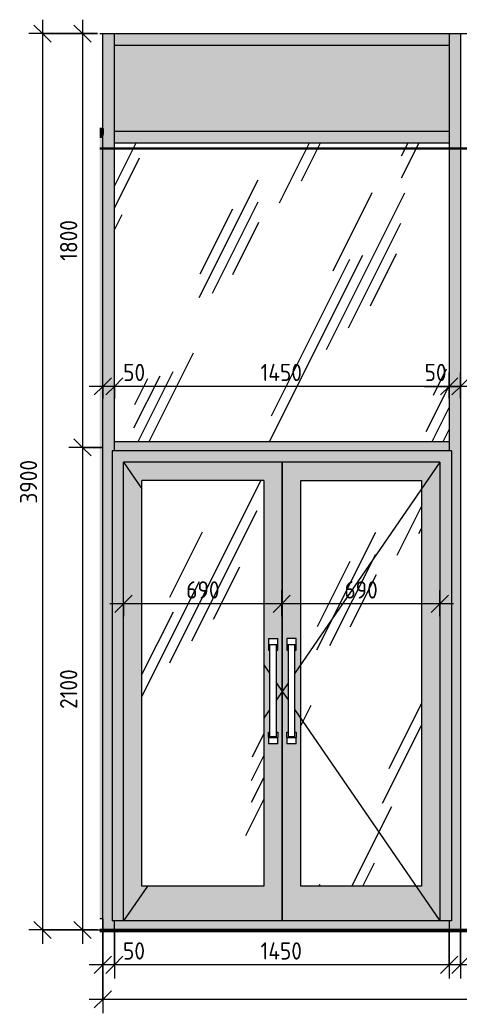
# Model space of a CAD drawing. Header units: millimetres. Extents: x 15267 to 38338, y 3838 to 18333.
# Drawn here: x 25584 to 27493, y 3838 to 8160 of the extents above; entities that cross this region are included whole.
import ezdxf

# ---------------------------------------------------------------- set-up
doc = ezdxf.new("R2010")
doc.units = ezdxf.units.MM
for name, color, linetype, lineweight in [('A-ANNO-DIMS', 7, 'Continuous', 9), ('A-ANNO-DIMS-50', 7, 'Continuous', 9), ('A-DOOR', 7, 'Continuous', 9), ('A-FLOR', 7, 'Continuous', 9), ('A-GENM', 7, 'Continuous', 9), ('A-GLAZ-CURT', 7, 'Continuous', 9), ('A-GLAZ-CWMG', 7, 'Continuous', 9), ('A-WALL-PATT', 7, 'Continuous', 9), ('I-WALL', 7, 'Continuous', 9)]:
    doc.layers.add(name, color=color, linetype=linetype, lineweight=lineweight)
for name, color, linetype, lineweight, true_color in [('A-CLNG-FNSH-1', 7, 'Continuous', 25, 0x3c3c3c), ('A-DOOR-GLAZ', 7, 'Continuous', 9, 0x8080ff), ('A-FLOR-FNSH-1', 7, 'Continuous', 25, 0x3c3c3c), ('E-LITE-EQPM-1', 7, 'Continuous', 9, 0x999997), ('E-LITE-EQPM-10', 7, 'Continuous', 9, 0xb2b2ae), ('E-LITE-EQPM-3', 7, 'Continuous', 9, 0x9a9a98), ('E-LITE-EQPM-4', 7, 'Continuous', 9, 0x929290), ('E-LITE-EQPM-5', 7, 'Continuous', 9, 0x787878), ('E-LITE-EQPM-6', 7, 'Continuous', 9, 0xc3c3bf), ('E-LITE-EQPM-7', 7, 'Continuous', 9, 0xb1b1ae), ('E-LITE-EQPM-8', 7, 'Continuous', 9, 0xa3a3a1), ('E-LITE-EQPM-9', 7, 'Continuous', 9, 0xacaca8)]:
    doc.layers.add(name, color=color, linetype=linetype, lineweight=lineweight, true_color=true_color)
doc.layers.add('E-LITE-EQPM-2', color=7, linetype='Continuous', lineweight=9, true_color=0xf7f7ef, transparency=0.74)
doc.styles.add('ISOCPEUR', font='isocpeur.ttf', dxfattribs={"width": 0.9, "height": 75})
doc.dimstyles.new('ISO-1_5', dxfattribs={"dimscale": 304.8, "dimtxt": 74.698588, "dimasz": 0.246063, "dimexe": 0.19685, "dimexo": 0, "dimgap": 0, "dimtad": 1, "dimdec": 0, "dimrnd": 10, "dimzin": 0, "dimdsep": 46, "dimtxsty": 'ISOCPEUR', "dimblk1": 'OBLIQUE', "dimblk2": 'OBLIQUE', "dimsah": 1, "dimcen": 0.09, "dimdle": 0.19685, "dimazin": 0, "dimtfac": 1, "dimtdec": 4, "dimtix": 1, "dimtmove": 0, "dimatfit": 3, "dimfxl": 1, "dimtvp": 1, "dimtolj": 1, "dimtzin": 0, "dimarcsym": 2})
doc.dimstyles.new('ISO-1_5_1', dxfattribs={"dimscale": 304.8, "dimtxt": 74.698588, "dimasz": 0.246063, "dimexe": 0.19685, "dimexo": 0, "dimgap": 0, "dimtad": 1, "dimdec": 0, "dimrnd": 10, "dimzin": 0, "dimdsep": 46, "dimtxsty": 'ISOCPEUR', "dimblk1": 'OBLIQUE', "dimblk2": 'OBLIQUE', "dimsah": 1, "dimcen": 0.09, "dimdle": 0.19685, "dimazin": 0, "dimtfac": 1, "dimtdec": 4, "dimtix": 1, "dimtmove": 1, "dimatfit": 3, "dimfxl": 1, "dimtvp": 1, "dimtolj": 1, "dimtzin": 0, "dimarcsym": 2})
pattern_1 = [(63.435, (103522.9, 63.5), (-511.17, 1533.5), [635, -381, 635, -381, -807.8]), (63.435, (103522.9, 63.5), (-511.17, 1533.5), [-2032, 254, -553.8]), (63.435, (103491.2, 95.2), (-511.17, 1533.5), [508, -635, 381, -381, -934.8]), (63.435, (103491.2, 95.2), (-511.17, 1533.5), [-1905, 444.5, -490.3]), (63.435, (103491.2, 190.5), (-511.17, 1533.5), [381, -762, 254, -381, -1061.8]), (63.435, (103491.2, 190.5), (-511.17, 1533.5), [-1778, 571.5, -490.3]), (63.435, (103586.4, 95.2), (-511.17, 1533.5), [381, -762, 317.5, -12809.3]), (63.435, (103681.7, 190.5), (-511.17, 1533.5), [190.5, -952.5, 127, -12999.8]), (63.435, (103522.9, 349.2), (-511.17, 1533.5), [127, -952.5, 127, -508, -1125.3]), (63.435, (103522.9, 349.2), (-511.17, 1533.5), [-1714.5, 317.5, -807.8]), (63.435, (104094.4, 254), (-511.17, 1533.5), [635, -952.5, 762, -503]), (63.435, (104094.4, 158.8), (-511.17, 1533.5), [889, -635, 952.5, -376]), (63.435, (104157.9, 190.5), (-511.17, 1533.5), [1016, -508, 762, -553.8]), (63.435, (104253.2, 285.8), (-511.17, 1533.5), [635, -889, 508, -807.8]), (63.435, (104157.9, 476.2), (-511.17, 1533.5), [317.5, -1270, 381, -871.3]), (63.435, (104348.4, 381), (-511.17, 1533.5), [254, -1270, 254, -1061.8])]

# ---------------------------------------------------------------- blocks, each defined once
blk = doc.blocks.new('Плинтус - Плинтус светлый _сад_-32863573-Отметка 3 - a')
at = {"layer": 'A-GENM'}
for p, q in [((101086.4, 4250), (101100, 4250)), ((101100, 4250), (101100, 4200))]:
    blk.add_line(p, q, dxfattribs=at)
blk = doc.blocks.new('Downlight - Strip - 2000 мм-27655400-Отметка 3 - a')
at = {"layer": 'E-LITE-EQPM-2'}
for points in [[(101100, 7681.6), (101100, 7681.6), (101100, 7688), (101086.4, 7688), (101086.4, 7681.6), (101095.3, 7681.6)], [(101100, 7668.9), (101100, 7681.6), (101086.4, 7681.6), (101086.4, 7675), (101089, 7675.3), (101092.3, 7674.9), (101096.3, 7672.8), (101098, 7671.6), (101100, 7669)], [(101092.3, 7650.3), (101098, 7653.6), (101091.8, 7652), (101091.2, 7654.5), (101086.7, 7651.1), (101089, 7650.8)], [(101101.7, 7681.6), (101101.7, 7688), (101100, 7688), (101100, 7681.6)], [(101101.7, 7662.6), (101101.7, 7681.6), (101100, 7681.6), (101100, 7668.9), (101101.3, 7665.9)]]:
    blk.add_hatch(color=256, dxfattribs=at).paths.add_polyline_path(points)
h = blk.add_hatch(color=256, dxfattribs=at)
h.paths.add_polyline_path([(101086.4, 7650.3), (101087.9, 7650.9), (101086.4, 7650.5)])
h.paths.add_polyline_path([(101098, 7653.6), (101100, 7659.3), (101100, 7669), (101096.3, 7672.8), (101095.3, 7673.6), (101092.3, 7674.9), (101089, 7675.3), (101086.4, 7674.9), (101086.4, 7662.6), (101097.4, 7662.6), (101095.3, 7657.7), (101098.9, 7660.4), (101098.3, 7656.3)])
h = blk.add_hatch(color=256, dxfattribs=at)
h.paths.add_polyline_path([(101098, 7653.6), (101100, 7657.1), (101100, 7658.5), (101099.1, 7656.3)])
h.paths.add_polyline_path([(101098, 7653.6), (101098.9, 7660.4), (101095.3, 7657.7), (101097.4, 7662.6), (101086.4, 7662.6), (101086.7, 7651.1), (101091.2, 7654.5), (101092.3, 7652.1), (101093.1, 7652.3)])
h.paths.add_polyline_path([(101092.3, 7650.3), (101095.3, 7651.6), (101094.5, 7651.6)])
h = blk.add_hatch(color=256, dxfattribs=at)
h.paths.add_polyline_path([(101101.7, 7662.6), (101101.3, 7665.9), (101100, 7668.9), (101100.3, 7659.3), (101101.3, 7661.6)])
h.paths.add_polyline_path([(101100.4, 7657.9), (101101.3, 7659.3), (101100.8, 7659.3)])
at = {"layer": 'E-LITE-EQPM-1'}
for p, q in [((101086.4, 7688), (101101.7, 7688)), ((101101.7, 7688), (101086.4, 7688)), ((101086.4, 7681.6), (101101.7, 7681.6)), ((101101.7, 7688), (101101.7, 7662.6)), ((101101.7, 7681.6), (101101.7, 7688)), ((101101.7, 7662.6), (101101.7, 7681.6))]:
    blk.add_line(p, q, dxfattribs=at)
for start, end in [(60, 101.7164), (258.2836, 0), (258.2836, 345), (0, 60), (345, 0)]:
    blk.add_arc((101089, 7662.6), 12.7, start, end, dxfattribs=at)
at = {"layer": 'E-LITE-EQPM-10'}
for start, end in [(258.2836, 285), (315, 330)]:
    blk.add_arc((101089, 7662.6), 12.7, start, end, dxfattribs=at)
at = {"layer": 'E-LITE-EQPM-3'}
for start, end in [(258.2836, 285), (258.2836, 285), (315, 330), (315, 330)]:
    blk.add_arc((101089, 7662.6), 12.7, start, end, dxfattribs=at)
at = {"layer": 'E-LITE-EQPM-4'}
for start, end in [(90, 101.7164), (0, 90), (285, 315), (285, 315), (330, 0), (330, 0)]:
    blk.add_arc((101089, 7662.6), 12.7, start, end, dxfattribs=at)
at = {"layer": 'E-LITE-EQPM-5'}
for p, q in [((101101.7, 7688), (101086.4, 7688)), ((101101.7, 7662.6), (101101.7, 7688))]:
    blk.add_line(p, q, dxfattribs=at)
blk.add_arc((101089, 7662.6), 12.7, 258.2836, 0, dxfattribs=at)
at = {"layer": 'E-LITE-EQPM-6'}
for p, q in [((101086.4, 7688), (101101.7, 7688)), ((101101.7, 7688), (101101.7, 7681.6))]:
    blk.add_line(p, q, dxfattribs=at)
at = {"layer": 'E-LITE-EQPM-7'}
for p, q in [((101101.7, 7688), (101086.4, 7688)), ((101086.4, 7688), (101101.7, 7688)), ((101101.7, 7681.6), (101086.4, 7681.6)), ((101101.7, 7681.6), (101101.7, 7688)), ((101101.7, 7688), (101101.7, 7681.6)), ((101101.7, 7681.6), (101101.7, 7662.6))]:
    blk.add_line(p, q, dxfattribs=at)
at = {"layer": 'E-LITE-EQPM-8'}
blk.add_arc((101089, 7662.6), 12.7, 345, 0, dxfattribs=at)
at = {"layer": 'E-LITE-EQPM-9'}
for start, end in [(285, 315), (330, 345)]:
    blk.add_arc((101089, 7662.6), 12.7, start, end, dxfattribs=at)
blk = doc.blocks.new('Прямоугольный импост - Импост структурный с накладкой - 160мм Темный-32426299-Отметка 3 - a')
at = {"layer": 'A-GLAZ-CWMG'}
blk.add_hatch(color=256, dxfattribs=at).paths.add_polyline_path([(101150, 7650), (101150, 8100), (101100, 8100), (101100, 7688), (101101.7, 7688), (101101.3, 7659.3), (101100, 7656.3), (101100, 7650), (101140, 7650)])
blk.add_line((101150, 7650), (101150, 8100), dxfattribs=at)
blk = doc.blocks.new('Дверь_Витражная_остекление_ - ВВ-22-32429667-Отметка 3 - a')
at = {"layer": 'A-DOOR'}
blk.add_hatch(color=256, dxfattribs=at).paths.add_polyline_path([(102565, 4240), (102615, 4240), (102615, 6285), (101140, 6285), (101140, 4240), (101190, 4240), (101190, 6235), (102565, 6235), (102565, 4390)])
h = blk.add_hatch(color=256, dxfattribs=at)
h.paths.add_polyline_path([(101190, 4240), (101880, 4240), (101880, 6235), (101190, 6235), (101190, 5170.6)])
h.paths.add_polyline_path([(101800, 4390), (101270, 4390), (101270, 6155), (101800, 6155), (101800, 4682.4)])
h.paths.add_polyline_path([(101820, 5010), (101820, 5060), (101825, 5060), (101825, 5417.5), (101820, 5417.5), (101820, 5467.5), (101860, 5467.5), (101860, 5417.5), (101855, 5417.5), (101855, 5060), (101860, 5060), (101860, 5010), (101820.7, 5010)])
h = blk.add_hatch(color=256, dxfattribs=at)
h.paths.add_polyline_path([(101880, 4240), (102565, 4240), (102565, 6235), (101880, 6235), (101880, 4682.4)])
h.paths.add_polyline_path([(102485, 4390), (101960, 4390), (101960, 6155), (102485, 6155), (102485, 6147.1)])
h.paths.add_polyline_path([(101902.7, 5010), (101900, 5010), (101900, 5060), (101905, 5060), (101905, 5417.5), (101900, 5417.5), (101900, 5467.5), (101940, 5467.5), (101940, 5417.5), (101935, 5417.5), (101935, 5060), (101940, 5060), (101940, 5010), (101905.9, 5010)])
h = blk.add_hatch(dxfattribs=at)
h.set_pattern_fill('FP_2', color=256, style=0, pattern_type=2)
h.set_pattern_definition(pattern_1)
h.paths.add_polyline_path([(101800, 4390), (101800, 6155), (101270, 6155), (101270, 4390), (101644.7, 4390)])
h = blk.add_hatch(dxfattribs=at)
h.set_pattern_fill('FP_2', color=256, style=0, pattern_type=2)
h.set_pattern_definition(pattern_1)
h.paths.add_polyline_path([(102485, 4390), (102485, 6155), (101960, 6155), (101960, 4390), (102202.9, 4390)])
for p, q in [((101140, 6285), (101140, 4240)), ((102615, 6285), (101140, 6285)), ((102615, 6285), (102615, 4240)), ((101190, 4240), (101190, 6235)), ((101880, 6235), (101190, 6235)), ((101190, 6235), (101270, 6119.3)), ((101880, 6235), (101880, 4240)), ((102565, 6235), (101880, 6235)), ((101880, 4240), (101880, 6235)), ((102565, 6235), (101935, 5317.6)), ((102565, 6235), (102565, 4240)), ((101960, 4390), (101960, 6155)), ((101960, 6155), (102485, 6155)), ((102485, 6155), (102485, 4390)), ((101820, 5467.5), (101820, 5440)), ((101820, 5467.5), (101860, 5467.5)), ((101860, 5440), (101860, 5467.5)), ((101900, 5467.5), (101900, 5440)), ((101940, 5467.5), (101900, 5467.5)), ((101940, 5440), (101940, 5467.5)), ((101860, 5440), (101820, 5440)), ((101820, 5440), (101820, 5417.5)), ((101820, 5417.5), (101825, 5417.5)), ((101825, 5440), (101825, 5040)), ((101855, 5040), (101855, 5440)), ((101855, 5417.5), (101860, 5417.5)), ((101860, 5417.5), (101860, 5440)), ((101940, 5440), (101900, 5440)), ((101900, 5440), (101900, 5417.5)), ((101900, 5417.5), (101905, 5417.5)), ((101905, 5440), (101905, 5040)), ((101935, 5040), (101935, 5440)), ((101935, 5417.5), (101940, 5417.5)), ((101940, 5417.5), (101940, 5440)), ((101800, 5353.2), (101825, 5317)), ((101855, 5273.6), (101880, 5237.5)), ((101905, 5273.9), (101880, 5237.5)), ((101880, 5237.5), (101855, 5201.4)), ((101880, 5237.5), (101905, 5201.1)), ((101825, 5158), (101800, 5121.8)), ((101935, 5157.4), (102565, 4240)), ((101820, 5037.5), (101820, 5060)), ((101820, 5060), (101825, 5060)), ((101855, 5060), (101860, 5060)), ((101860, 5060), (101860, 5037.5)), ((101900, 5037.5), (101900, 5060)), ((101900, 5060), (101905, 5060)), ((101935, 5060), (101940, 5060)), ((101940, 5060), (101940, 5037.5)), ((101820, 5037.5), (101820, 5010)), ((101820, 5037.5), (101860, 5037.5)), ((101855, 5040), (101825, 5040)), ((101860, 5010), (101860, 5037.5)), ((101900, 5037.5), (101900, 5010)), ((101900, 5037.5), (101940, 5037.5)), ((101935, 5040), (101905, 5040)), ((101940, 5010), (101940, 5037.5)), ((101860, 5010), (101820, 5010)), ((101940, 5010), (101900, 5010)), ((101293.8, 4390), (101190, 4240)), ((102485, 4390), (101960, 4390)), ((101190, 4240), (101140, 4240)), ((101880, 4240), (101190, 4240)), ((102565, 4240), (101880, 4240)), ((102615, 4240), (102565, 4240))]:
    blk.add_line(p, q, dxfattribs=at)
at = {"layer": 'A-DOOR-GLAZ'}
for p, q in [((101800, 6155), (101270, 6155)), ((101270, 4390), (101270, 6155)), ((101800, 6155), (101800, 4390)), ((101800, 4390), (101270, 4390))]:
    blk.add_line(p, q, dxfattribs=at)
blk = doc.blocks.new('Системная панель - Стекло - 40мм-32427246-Отметка 3 - a')
at = {"layer": 'A-GLAZ-CURT'}
h = blk.add_hatch(dxfattribs=at)
h.set_pattern_fill('FP_2', color=256, style=0, pattern_type=2)
h.set_pattern_definition(pattern_1)
h.paths.add_polyline_path([(101150, 6325), (102605, 6325), (102605, 7625), (101150, 7625), (101150, 7123.6)])
blk = doc.blocks.new('Прямоугольный импост - Импост структурный с накладкой - 160мм Темный-30755595-Отметка 3 - a')
at = {"layer": 'A-GLAZ-CWMG'}
blk.add_hatch(color=256, dxfattribs=at).paths.add_polyline_path([(101140, 4200), (101150, 4200), (101150, 4240), (101140, 4240), (101140, 6285), (101150, 6285), (101150, 6300), (101100, 6300), (101100, 4200), (101120, 4200)])
for p, q in [((101150, 6285), (101150, 6300)), ((101150, 4200), (101150, 4240))]:
    blk.add_line(p, q, dxfattribs=at)
blk = doc.blocks.new('Системная панель - Сэндвич - 40мм-32427129-Отметка 3 - a')
at = {"layer": 'A-GLAZ-CURT'}
blk.add_hatch(color=256, dxfattribs=at).paths.add_polyline_path([(102605, 7675), (102605, 8050), (101150, 8050), (101150, 7675), (102202.9, 7675)])
blk = doc.blocks.new('Прямоугольный импост - Импост структурный с накладкой - 160мм Темный-32426408-Отметка 3 - a')
at = {"layer": 'A-GLAZ-CWMG'}
blk.add_hatch(color=256, dxfattribs=at).paths.add_polyline_path([(101100, 6300), (101150, 6300), (101150, 7650), (101100, 7650), (101100, 7123.6)])
blk.add_line((101150, 6300), (101150, 7650), dxfattribs=at)
blk = doc.blocks.new('Прямоугольный импост - Импост структурный с накладкой - 160мм Темный-32427024-Отметка 3 - a')
at = {"layer": 'A-GLAZ-CWMG'}
blk.add_hatch(color=256, dxfattribs=at).paths.add_polyline_path([(101150, 7625), (102605, 7625), (102605, 7675), (101150, 7675), (101150, 7635)])
for p, q in [((101150, 7625), (101150, 7675)), ((101150, 7675), (102605, 7675)), ((102605, 7675), (102605, 7625)), ((101150, 7625), (102605, 7625))]:
    blk.add_line(p, q, dxfattribs=at)
blk = doc.blocks.new('Прямоугольный импост - Импост структурный с накладкой - 160мм Темный-V1-Отметка 3 - a')
at = {"layer": 'A-GLAZ-CWMG'}
blk.add_hatch(color=256, dxfattribs=at).paths.add_polyline_path([(101800, 6285), (102605, 6285), (102605, 6325), (101150, 6325), (101150, 6285), (101644.7, 6285)])
for p, q in [((101150, 6285), (101150, 6325)), ((101150, 6325), (102605, 6325)), ((102605, 6325), (102605, 6285))]:
    blk.add_line(p, q, dxfattribs=at)
blk = doc.blocks.new('Прямоугольный импост - Импост структурный с накладкой - 160мм Темный-32427025-Отметка 3 - a')
at = {"layer": 'A-GLAZ-CWMG'}
blk.add_hatch(color=256, dxfattribs=at).paths.add_polyline_path([(101175, 4200), (101175, 4202), (102605, 4202), (102605, 4240), (101150, 4240), (101150, 4200)])
for p, q in [((101150, 4200), (101150, 4240)), ((102605, 4240), (102605, 4202))]:
    blk.add_line(p, q, dxfattribs=at)
blk = doc.blocks.new('Прямоугольный импост - Импост структурный с накладкой - 160мм Темный-32426293-Отметка 3 - a')
at = {"layer": 'A-GLAZ-CWMG'}
blk.add_hatch(color=256, dxfattribs=at).paths.add_polyline_path([(102655, 7650), (102655, 8100), (102605, 8100), (102605, 7650), (102645, 7650)])
for p, q in [((102605, 8100), (102605, 7650)), ((102655, 8100), (102655, 7650))]:
    blk.add_line(p, q, dxfattribs=at)
blk = doc.blocks.new('Прямоугольный импост - Импост структурный с накладкой - 160мм Темный-32427244-Отметка 3 - a')
at = {"layer": 'A-GLAZ-CWMG'}
blk.add_hatch(color=256, dxfattribs=at).paths.add_polyline_path([(102632.6, 4200), (102655, 4200), (102655, 6300), (102605, 6300), (102605, 6285), (102615, 6285), (102615, 4240), (102605, 4240), (102605, 4202), (102632.6, 4202)])
for p, q in [((102605, 6300), (102605, 6285)), ((102655, 6300), (102655, 4200)), ((102605, 4240), (102605, 4202))]:
    blk.add_line(p, q, dxfattribs=at)
blk = doc.blocks.new('Прямоугольный импост - Импост структурный с накладкой - 160мм Темный-32427026-Отметка 3 - a')
at = {"layer": 'A-GLAZ-CWMG'}
blk.add_hatch(color=256, dxfattribs=at).paths.add_polyline_path([(102605, 8050), (102605, 8100), (101150, 8100), (101150, 8050), (102202.892488, 8050)])
for p, q in [((101150, 8050), (101150, 8100)), ((102605, 8100), (102605, 8050)), ((101150, 8050), (102605, 8050))]:
    blk.add_line(p, q, dxfattribs=at)
blk = doc.blocks.new('Прямоугольный импост - Импост структурный с накладкой - 160мм Темный-32427245-Отметка 3 - a')
at = {"layer": 'A-GLAZ-CWMG'}
blk.add_hatch(color=256, dxfattribs=at).paths.add_polyline_path([(104125, 6300), (104125, 7650), (104075, 7650), (104075, 6300), (104115, 6300)])
for p, q in [((104075, 7650), (104075, 6300)), ((104125, 7650), (104125, 6300))]:
    blk.add_line(p, q, dxfattribs=at)
blk = doc.blocks.new('DIMBLOCK68-Отметка 3 - a')
at = {"layer": 'A-ANNO-DIMS-50'}
for p, q in [((27499.5, 4200), (27499.5, 3988.3)), ((27499.5, 4048.3), (27499.5, 4200)), ((28919.5, 4200), (28919.5, 3988.3)), ((28919.5, 4048.3), (28919.5, 4200)), ((28919.5, 4048.3), (27499.5, 4048.3))]:
    blk.add_line(p, q, dxfattribs=at)
at = {"layer": 'A-ANNO-DIMS-50', "lineweight": 20}
for p, q in [((27499.5, 4048.3), (27537, 4085.8)), ((28919.5, 4048.3), (28957, 4085.8)), ((27499.5, 4048.3), (27462, 4010.8)), ((28919.5, 4048.3), (28882, 4010.8))]:
    blk.add_line(p, q, dxfattribs=at)
at = {"layer": 'A-ANNO-DIMS-50', "color": 0, "insert": (28117.6, 4146.2), "char_height": 75, "width": 220.648, "attachment_point": 1, "line_spacing_factor": 1.149209, "style": 'ISOCPEUR'}
blk.add_mtext('1420', dxfattribs=at)
blk = doc.blocks.new('_Oblique')
at = {"color": 0, "linetype": 'ByBlock', "lineweight": -2}
blk.add_line((-0.5, -0.5), (0.5, 0.5), dxfattribs=at)
blk = doc.blocks.new('DIMBLOCK69-Отметка 3 - a')
at = {"layer": 'A-ANNO-DIMS-50'}
for p, q in [((27449.5, 4200), (27449.5, 3988.3)), ((27449.5, 4048.3), (27449.5, 4200)), ((27499.5, 4200), (27499.5, 3988.3)), ((27499.5, 4048.3), (27499.5, 4200)), ((27499.5, 4048.3), (27449.5, 4048.3)), ((27483.3, 4048.3), (27474.5, 4048.3)), ((27628.1, 4048.3), (27483.3, 4048.3))]:
    blk.add_line(p, q, dxfattribs=at)
at = {"layer": 'A-ANNO-DIMS-50', "lineweight": 20}
for p, q in [((27449.5, 4048.3), (27487, 4085.8)), ((27499.5, 4048.3), (27537, 4085.8)), ((27449.5, 4048.3), (27412, 4010.8)), ((27499.5, 4048.3), (27462, 4010.8))]:
    blk.add_line(p, q, dxfattribs=at)
at = {"layer": 'A-ANNO-DIMS-50', "color": 0, "insert": (27533.3, 4146.2), "char_height": 75, "width": 113.772, "attachment_point": 1, "line_spacing_factor": 1.149209, "style": 'ISOCPEUR'}
blk.add_mtext('50', dxfattribs=at)
blk = doc.blocks.new('DIMBLOCK70-Отметка 3 - a')
at = {"layer": 'A-ANNO-DIMS-50'}
for p, q in [((25994.5, 4200), (25994.5, 3988.3)), ((25994.5, 4048.3), (25994.5, 4200)), ((27449.5, 4200), (27449.5, 3988.3)), ((27449.5, 4048.3), (27449.5, 4200)), ((27449.5, 4048.3), (25994.5, 4048.3))]:
    blk.add_line(p, q, dxfattribs=at)
at = {"layer": 'A-ANNO-DIMS-50', "lineweight": 20}
for p, q in [((25994.5, 4048.3), (26032, 4085.8)), ((27449.5, 4048.3), (27487, 4085.8)), ((25994.5, 4048.3), (25957, 4010.8)), ((27449.5, 4048.3), (27412, 4010.8))]:
    blk.add_line(p, q, dxfattribs=at)
at = {"layer": 'A-ANNO-DIMS-50', "color": 0, "insert": (26630.1, 4146.2), "char_height": 75, "width": 220.648, "attachment_point": 1, "line_spacing_factor": 1.149209, "style": 'ISOCPEUR'}
blk.add_mtext('1450', dxfattribs=at)
blk = doc.blocks.new('DIMBLOCK71-Отметка 3 - a')
at = {"layer": 'A-ANNO-DIMS-50'}
for p, q in [((25944.5, 4200), (25944.5, 3988.3)), ((25944.5, 4048.3), (25944.5, 4200)), ((25994.5, 4200), (25994.5, 3988.3)), ((25994.5, 4048.3), (25994.5, 4200)), ((25994.5, 4048.3), (25884.5, 4048.3)), ((25982.3, 4048.3), (25969.5, 4048.3)), ((26127.1, 4048.3), (25982.3, 4048.3))]:
    blk.add_line(p, q, dxfattribs=at)
at = {"layer": 'A-ANNO-DIMS-50', "lineweight": 20}
for p, q in [((25944.5, 4048.3), (25982, 4085.8)), ((25994.5, 4048.3), (26032, 4085.8)), ((25944.5, 4048.3), (25907, 4010.8)), ((25994.5, 4048.3), (25957, 4010.8))]:
    blk.add_line(p, q, dxfattribs=at)
at = {"layer": 'A-ANNO-DIMS-50', "color": 0, "insert": (26032.3, 4146.2), "char_height": 75, "width": 113.772, "attachment_point": 1, "line_spacing_factor": 1.149209, "style": 'ISOCPEUR'}
blk.add_mtext('50', dxfattribs=at)
blk = doc.blocks.new('DIMBLOCK72-Отметка 3 - a')
at = {"layer": 'A-ANNO-DIMS-50', "lineweight": 20}
for p, q in [((25856.4, 8100), (25818.9, 8137.5)), ((25856.4, 8100), (25893.9, 8062.5)), ((25856.4, 6300), (25818.9, 6337.5)), ((25856.4, 6300), (25893.9, 6262.5))]:
    blk.add_line(p, q, dxfattribs=at)
at = {"layer": 'A-ANNO-DIMS-50'}
for p, q in [((25856.4, 8160), (25856.4, 6300)), ((25921.6, 8100), (25796.4, 8100)), ((25856.4, 8100), (25921.6, 8100)), ((25944.5, 6300), (25796.4, 6300)), ((25856.4, 6300), (25944.5, 6300))]:
    blk.add_line(p, q, dxfattribs=at)
at = {"layer": 'A-ANNO-DIMS-50', "color": 0, "insert": (25758.4, 7111.7), "char_height": 75, "width": 212.029, "attachment_point": 1, "rotation": 90, "line_spacing_factor": 1.149209, "style": 'ISOCPEUR'}
blk.add_mtext('1800', dxfattribs=at)
blk = doc.blocks.new('DIMBLOCK73-Отметка 3 - a')
at = {"layer": 'A-ANNO-DIMS-50', "lineweight": 20}
for p, q in [((25856.4, 6300), (25818.9, 6337.5)), ((25856.4, 6300), (25893.9, 6262.5)), ((25856.4, 4200), (25818.9, 4237.5)), ((25856.4, 4200), (25893.9, 4162.5))]:
    blk.add_line(p, q, dxfattribs=at)
at = {"layer": 'A-ANNO-DIMS-50'}
for p, q in [((25944.5, 6300), (25796.4, 6300)), ((25856.4, 6300), (25856.4, 4140)), ((25856.4, 6300), (25944.5, 6300)), ((25921.6, 4200), (25796.4, 4200)), ((25856.4, 4200), (25931.5, 4200))]:
    blk.add_line(p, q, dxfattribs=at)
at = {"layer": 'A-ANNO-DIMS-50', "color": 0, "insert": (25758.4, 5161.7), "char_height": 75, "width": 212.029, "attachment_point": 1, "rotation": 90, "line_spacing_factor": 1.149209, "style": 'ISOCPEUR'}
blk.add_mtext('2100', dxfattribs=at)
blk = doc.blocks.new('DIMBLOCK74-Отметка 3 - a')
at = {"layer": 'A-ANNO-DIMS-50'}
for p, q in [((25944.5, 4200), (25944.5, 3838.1)), ((25944.5, 3898.1), (25944.5, 4200)), ((30394.5, 4200), (30394.5, 3838.1)), ((30394.5, 3898.1), (30394.5, 4200)), ((30454.5, 3898.1), (25884.5, 3898.1))]:
    blk.add_line(p, q, dxfattribs=at)
at = {"layer": 'A-ANNO-DIMS-50', "lineweight": 20}
for p, q in [((25944.5, 3898.1), (25982, 3935.6)), ((30394.5, 3898.1), (30432, 3935.6)), ((25944.5, 3898.1), (25907, 3860.6)), ((30394.5, 3898.1), (30357, 3860.6))]:
    blk.add_line(p, q, dxfattribs=at)
at = {"layer": 'A-ANNO-DIMS-50', "color": 0, "insert": (28067.5, 3996.1), "char_height": 75, "width": 244.782, "attachment_point": 1, "line_spacing_factor": 1.149209, "style": 'ISOCPEUR'}
blk.add_mtext('4450', dxfattribs=at)
blk = doc.blocks.new('DIMBLOCK75-Отметка 3 - a')
at = {"layer": 'A-ANNO-DIMS-50', "lineweight": 20}
for p, q in [((25682.1, 8100), (25644.6, 8137.5)), ((25682.1, 8100), (25719.6, 8062.5)), ((25682.1, 4200), (25644.6, 4237.5)), ((25682.1, 4200), (25719.6, 4162.5))]:
    blk.add_line(p, q, dxfattribs=at)
at = {"layer": 'A-ANNO-DIMS-50'}
for p, q in [((25682.1, 8160), (25682.1, 4140)), ((25921.6, 8100), (25622.1, 8100)), ((25682.1, 8100), (25921.6, 8100)), ((25921.6, 4200), (25622.1, 4200)), ((25682.1, 4200), (25931.5, 4200))]:
    blk.add_line(p, q, dxfattribs=at)
at = {"layer": 'A-ANNO-DIMS-50', "color": 0, "insert": (25584.1, 6055.2), "char_height": 75, "width": 227.543, "attachment_point": 1, "rotation": 90, "line_spacing_factor": 1.149209, "style": 'ISOCPEUR'}
blk.add_mtext('3900', dxfattribs=at)
blk = doc.blocks.new('DIMBLOCK79-Отметка 3 - a')
at = {"layer": 'A-ANNO-DIMS-50'}
for p, q in [((27499.5, 6512.3), (27499.5, 6625.3)), ((28919.5, 6512.3), (28919.5, 6625.3)), ((28919.5, 6565.3), (27499.5, 6565.3)), ((27499.5, 6565.3), (27499.5, 6512.3)), ((28919.5, 6565.3), (28919.5, 6512.3))]:
    blk.add_line(p, q, dxfattribs=at)
at = {"layer": 'A-ANNO-DIMS-50', "lineweight": 20}
for p, q in [((27499.5, 6565.3), (27537, 6602.8)), ((28919.5, 6565.3), (28957, 6602.8)), ((27499.5, 6565.3), (27462, 6527.8)), ((28919.5, 6565.3), (28882, 6527.8))]:
    blk.add_line(p, q, dxfattribs=at)
at = {"layer": 'A-ANNO-DIMS-50', "color": 0, "insert": (28117.6, 6663.3), "char_height": 75, "width": 220.648, "attachment_point": 1, "line_spacing_factor": 1.149209, "style": 'ISOCPEUR'}
blk.add_mtext('1420', dxfattribs=at)
blk = doc.blocks.new('DIMBLOCK80-Отметка 3 - a')
at = {"layer": 'A-ANNO-DIMS-50'}
for p, q in [((27449.5, 6512.3), (27449.5, 6625.3)), ((27499.5, 6512.3), (27499.5, 6625.3)), ((27343.4, 6565.3), (27488.2, 6565.3)), ((27499.5, 6565.3), (27449.5, 6565.3)), ((27449.5, 6565.3), (27449.5, 6512.3)), ((27488.2, 6565.3), (27474.5, 6565.3)), ((27499.5, 6565.3), (27499.5, 6512.3))]:
    blk.add_line(p, q, dxfattribs=at)
at = {"layer": 'A-ANNO-DIMS-50', "lineweight": 20}
for p, q in [((27449.5, 6565.3), (27487, 6602.8)), ((27499.5, 6565.3), (27537, 6602.8)), ((27449.5, 6565.3), (27412, 6527.8)), ((27499.5, 6565.3), (27462, 6527.8))]:
    blk.add_line(p, q, dxfattribs=at)
at = {"layer": 'A-ANNO-DIMS-50', "color": 0, "insert": (27343.4, 6663.3), "char_height": 75, "width": 113.772, "attachment_point": 1, "line_spacing_factor": 1.149209, "style": 'ISOCPEUR'}
blk.add_mtext('50', dxfattribs=at)
blk = doc.blocks.new('DIMBLOCK81-Отметка 3 - a')
at = {"layer": 'A-ANNO-DIMS-50'}
for p, q in [((25994.5, 6512.3), (25994.5, 6625.3)), ((27449.5, 6512.3), (27449.5, 6625.3)), ((27449.5, 6565.3), (25994.5, 6565.3)), ((25994.5, 6565.3), (25994.5, 6512.3)), ((27449.5, 6565.3), (27449.5, 6512.3))]:
    blk.add_line(p, q, dxfattribs=at)
at = {"layer": 'A-ANNO-DIMS-50', "lineweight": 20}
for p, q in [((25994.5, 6565.3), (26032, 6602.8)), ((27449.5, 6565.3), (27487, 6602.8)), ((25994.5, 6565.3), (25957, 6527.8)), ((27449.5, 6565.3), (27412, 6527.8))]:
    blk.add_line(p, q, dxfattribs=at)
at = {"layer": 'A-ANNO-DIMS-50', "color": 0, "insert": (26630.1, 6663.3), "char_height": 75, "width": 220.648, "attachment_point": 1, "line_spacing_factor": 1.149209, "style": 'ISOCPEUR'}
blk.add_mtext('1450', dxfattribs=at)
blk = doc.blocks.new('DIMBLOCK82-Отметка 3 - a')
at = {"layer": 'A-ANNO-DIMS-50'}
for p, q in [((25944.5, 6512.3), (25944.5, 6625.3)), ((25994.5, 6512.3), (25994.5, 6625.3)), ((25994.5, 6565.3), (25884.5, 6565.3)), ((25944.5, 6565.3), (25944.5, 6512.3)), ((25982.8, 6565.3), (25969.5, 6565.3)), ((26127.6, 6565.3), (25982.8, 6565.3)), ((25994.5, 6565.3), (25994.5, 6512.3))]:
    blk.add_line(p, q, dxfattribs=at)
at = {"layer": 'A-ANNO-DIMS-50', "lineweight": 20}
for p, q in [((25944.5, 6565.3), (25982, 6602.8)), ((25994.5, 6565.3), (26032, 6602.8)), ((25944.5, 6565.3), (25907, 6527.8)), ((25994.5, 6565.3), (25957, 6527.8))]:
    blk.add_line(p, q, dxfattribs=at)
at = {"layer": 'A-ANNO-DIMS-50', "color": 0, "insert": (26032.8, 6663.3), "char_height": 75, "width": 113.772, "attachment_point": 1, "line_spacing_factor": 1.149209, "style": 'ISOCPEUR'}
blk.add_mtext('50', dxfattribs=at)
blk = doc.blocks.new('DIMBLOCK83-Отметка 3 - a')
at = {"layer": 'A-ANNO-DIMS-50'}
for p, q in [((26722, 5566.1), (26722, 5679.2)), ((27409.5, 5566.1), (27409.5, 5679.2)), ((27469.5, 5619.2), (26722, 5619.2)), ((26722, 5619.2), (26722, 5566.1)), ((27409.5, 5619.2), (27409.5, 5566.1))]:
    blk.add_line(p, q, dxfattribs=at)
at = {"layer": 'A-ANNO-DIMS-50', "lineweight": 20}
for p, q in [((26722, 5619.2), (26684.5, 5581.7)), ((26722, 5619.2), (26759.5, 5656.7)), ((27409.5, 5619.2), (27372, 5581.7)), ((27409.5, 5619.2), (27447, 5656.7))]:
    blk.add_line(p, q, dxfattribs=at)
at = {"layer": 'A-ANNO-DIMS-50', "color": 0, "insert": (26994.6, 5717.1), "char_height": 75, "width": 170.658, "attachment_point": 1, "line_spacing_factor": 1.149209, "style": 'ISOCPEUR'}
blk.add_mtext('690', dxfattribs=at)
blk = doc.blocks.new('DIMBLOCK84-Отметка 3 - a')
at = {"layer": 'A-ANNO-DIMS-50'}
for p, q in [((26034.5, 5566.1), (26034.5, 5679.2)), ((26722, 5566.1), (26722, 5679.2)), ((26722, 5619.2), (25974.5, 5619.2)), ((26034.5, 5619.2), (26034.5, 5566.1)), ((26722, 5619.2), (26722, 5566.1))]:
    blk.add_line(p, q, dxfattribs=at)
at = {"layer": 'A-ANNO-DIMS-50', "lineweight": 20}
for p, q in [((26034.5, 5619.2), (25997, 5581.7)), ((26034.5, 5619.2), (26072, 5656.7)), ((26722, 5619.2), (26684.5, 5581.7)), ((26722, 5619.2), (26759.5, 5656.7))]:
    blk.add_line(p, q, dxfattribs=at)
at = {"layer": 'A-ANNO-DIMS-50', "color": 0, "insert": (26307.1, 5717.1), "char_height": 75, "width": 170.658, "attachment_point": 1, "line_spacing_factor": 1.149209, "style": 'ISOCPEUR'}
blk.add_mtext('690', dxfattribs=at)

msp = doc.modelspace()

# ---------------------------------------------------------------- hatches: boundary and pattern name
at = {"layer": 'A-FLOR'}
for points in [[(26019.5, 4200), (26724.5, 4200), (26724.5, 4202), (26019.5, 4202)], [(27329.5, 4200), (27477.1, 4200), (27477.1, 4202), (26724.5, 4202), (26724.5, 4200), (27287.5, 4200)]]:
    msp.add_hatch(color=256, dxfattribs=at).paths.add_polyline_path(points)
at = {"layer": 'A-WALL-PATT'}
msp.add_hatch(color=256, dxfattribs=at).paths.add_polyline_path([(25930.9, 4250), (25944.5, 4250), (25944.5, 7650), (25930.9, 7649.9), (25930.9, 5170.6)])

# ---------------------------------------------------------------- linework, layer by layer
at = {"layer": 'A-CLNG-FNSH-1'}
for p, q in [((30396.8, 7601), (25930.9, 7601)), ((25930.9, 7600), (30396.8, 7600))]:
    msp.add_line(p, q, dxfattribs=at)
at = {"layer": 'A-FLOR'}
for p, q in [((25930.9, 8100), (30396.8, 8100)), ((26019.5, 4202), (26019.5, 4200)), ((26019.5, 4202), (27477.1, 4202)), ((26724.5, 4200), (26724.5, 4202)), ((27477.1, 4202), (27477.1, 4200))]:
    msp.add_line(p, q, dxfattribs=at)
at = {"layer": 'A-FLOR-FNSH-1'}
for p, q in [((30396.8, 4200), (25930.9, 4200)), ((25930.9, 4195), (30396.8, 4195))]:
    msp.add_line(p, q, dxfattribs=at)
at = {"layer": 'I-WALL'}
for p, q in [((25944.5, 4200), (25944.5, 8100)), ((25932.7, 7650), (25930.9, 7650)), ((25934.3, 7650), (25933.1, 7650)), ((25944.5, 7650), (25934.3, 7650))]:
    msp.add_line(p, q, dxfattribs=at)

# ---------------------------------------------------------------- block references
at = {"layer": 'A-DOOR'}
msp.add_blockref('Дверь_Витражная_остекление_ - ВВ-22-32429667-Отметка 3 - a', (-75155.5, 0), dxfattribs=at)
at = {"layer": 'A-GENM'}
msp.add_blockref('Плинтус - Плинтус светлый _сад_-32863573-Отметка 3 - a', (-75155.5, 0), dxfattribs=at)
at = {"layer": 'A-GLAZ-CURT'}
for name in ['Системная панель - Сэндвич - 40мм-32427129-Отметка 3 - a', 'Системная панель - Стекло - 40мм-32427246-Отметка 3 - a']:
    msp.add_blockref(name, (-75155.5, 0), dxfattribs=at)
at = {"layer": 'A-GLAZ-CWMG'}
for name, p in [('Прямоугольный импост - Импост структурный с накладкой - 160мм Темный-32426299-Отметка 3 - a', (-75155.5, 0)), ('Прямоугольный импост - Импост структурный с накладкой - 160мм Темный-32427026-Отметка 3 - a', (-75155.5, 0)), ('Прямоугольный импост - Импост структурный с накладкой - 160мм Темный-32426293-Отметка 3 - a', (-75155.5, 0)), ('Прямоугольный импост - Импост структурный с накладкой - 160мм Темный-32426408-Отметка 3 - a', (-75155.5, 0)), ('Прямоугольный импост - Импост структурный с накладкой - 160мм Темный-32427024-Отметка 3 - a', (-75155.5, 0)), ('Прямоугольный импост - Импост структурный с накладкой - 160мм Темный-32427245-Отметка 3 - a', (-76625.5, 0)), ('Прямоугольный импост - Импост структурный с накладкой - 160мм Темный-V1-Отметка 3 - a', (-75155.5, 0)), ('Прямоугольный импост - Импост структурный с накладкой - 160мм Темный-30755595-Отметка 3 - a', (-75155.5, 0)), ('Прямоугольный импост - Импост структурный с накладкой - 160мм Темный-32427244-Отметка 3 - a', (-75155.5, 0)), ('Прямоугольный импост - Импост структурный с накладкой - 160мм Темный-32427025-Отметка 3 - a', (-75155.5, 0))]:
    msp.add_blockref(name, p, dxfattribs=at)
at = {"layer": 'E-LITE-EQPM-1'}
msp.add_blockref('Downlight - Strip - 2000 мм-27655400-Отметка 3 - a', (-75155.5, 0), dxfattribs=at)

# ---------------------------------------------------------------- dimensions: what is measured, and where the dimension line sits
at = {"layer": 'A-ANNO-DIMS'}
for base, p1, p2, override, picture, middle in [((25682.1, 4200), (25921.6, 8100), (25921.6, 4200), {"dimpost": '<>', "dimfxl": 3900}, 'DIMBLOCK75-Отметка 3 - a', (25644.6, 6150)), ((25856.4, 6300), (25921.6, 8100), (25944.5, 6300), {"dimpost": '<>', "dimfxl": 1800.145301}, 'DIMBLOCK72-Отметка 3 - a', (25818.9, 7200)), ((25856.4, 4200), (25944.5, 6300), (25921.6, 4200), {"dimpost": '<>', "dimfxl": 2100.124545}, 'DIMBLOCK73-Отметка 3 - a', (25818.9, 5250))]:
    dim = msp.add_linear_dim(base=base, p1=p1, p2=p2, angle=90, dimstyle='ISO-1_5', override=override, dxfattribs=at)
    dim.commit()
    dim.dimension.update_dxf_attribs({"geometry": picture, "text_midpoint": middle})
for base, p1, p2, override, picture, middle in [((25944.5, 6565.3), (25994.5, 6512.3), (25944.5, 6512.3), {"dimpost": '<>', "dimfxl": 50.000018}, 'DIMBLOCK82-Отметка 3 - a', (26089.7, 6613.3)), ((27449.5, 6565.3), (27499.5, 6512.3), (27449.5, 6512.3), {"dimpost": '<>', "dimfxl": 50}, 'DIMBLOCK80-Отметка 3 - a', (27400.3, 6613.3)), ((25944.5, 4048.3), (25994.5, 4200), (25944.5, 4200), {"dimpost": '<>', "dimfxl": 50}, 'DIMBLOCK71-Отметка 3 - a', (26089.2, 4096.2)), ((27449.5, 4048.3), (27499.5, 4200), (27449.5, 4200), {"dimpost": '<>', "dimfxl": 50}, 'DIMBLOCK69-Отметка 3 - a', (27590.1, 4096.2))]:
    dim = msp.add_linear_dim(base=base, p1=p1, p2=p2, dimstyle='ISO-1_5_1', override=override, dxfattribs=at)
    dim.commit()
    dim.dimension.update_dxf_attribs({"geometry": picture, "text_midpoint": middle, "dimtype": 160})
for base, p1, p2, override, picture, middle in [((25994.5, 6565.3), (27449.5, 6512.3), (25994.5, 6512.3), {"dimpost": '<>', "dimfxl": 1454.999982}, 'DIMBLOCK81-Отметка 3 - a', (26722, 6602.8)), ((27499.5, 6565.3), (28919.5, 6512.3), (27499.5, 6512.3), {"dimpost": '<>', "dimfxl": 1420}, 'DIMBLOCK79-Отметка 3 - a', (28209.5, 6602.8)), ((26034.4922155, 5619.1584999), (26721.9922155, 5566.1254913), (26034.4922155, 5566.1254913), {"dimpost": '<>', "dimfxl": 687.5}, 'DIMBLOCK84-Отметка 3 - a', (26378.2422155, 5656.6584999)), ((26721.9922155, 5619.1584999), (27409.4922155, 5566.1254913), (26721.9922155, 5566.1254913), {"dimpost": '<>', "dimfxl": 687.5}, 'DIMBLOCK83-Отметка 3 - a', (27065.7422155, 5656.6584999)), ((25944.5, 3898.1), (30394.5, 4200), (25944.5, 4200), {"dimpost": '<>', "dimfxl": 4449.999982}, 'DIMBLOCK74-Отметка 3 - a', (28169.5, 3935.6)), ((25994.5, 4048.3), (27449.5, 4200), (25994.5, 4200), {"dimpost": '<>', "dimfxl": 1454.999982}, 'DIMBLOCK70-Отметка 3 - a', (26722, 4085.8)), ((27499.5, 4048.3), (28919.5, 4200), (27499.5, 4200), {"dimpost": '<>', "dimfxl": 1420}, 'DIMBLOCK68-Отметка 3 - a', (28209.5, 4085.8))]:
    dim = msp.add_linear_dim(base=base, p1=p1, p2=p2, dimstyle='ISO-1_5', override=override, dxfattribs=at)
    dim.commit()
    dim.dimension.update_dxf_attribs({"geometry": picture, "text_midpoint": middle})

doc.saveas('drawing.dxf')
